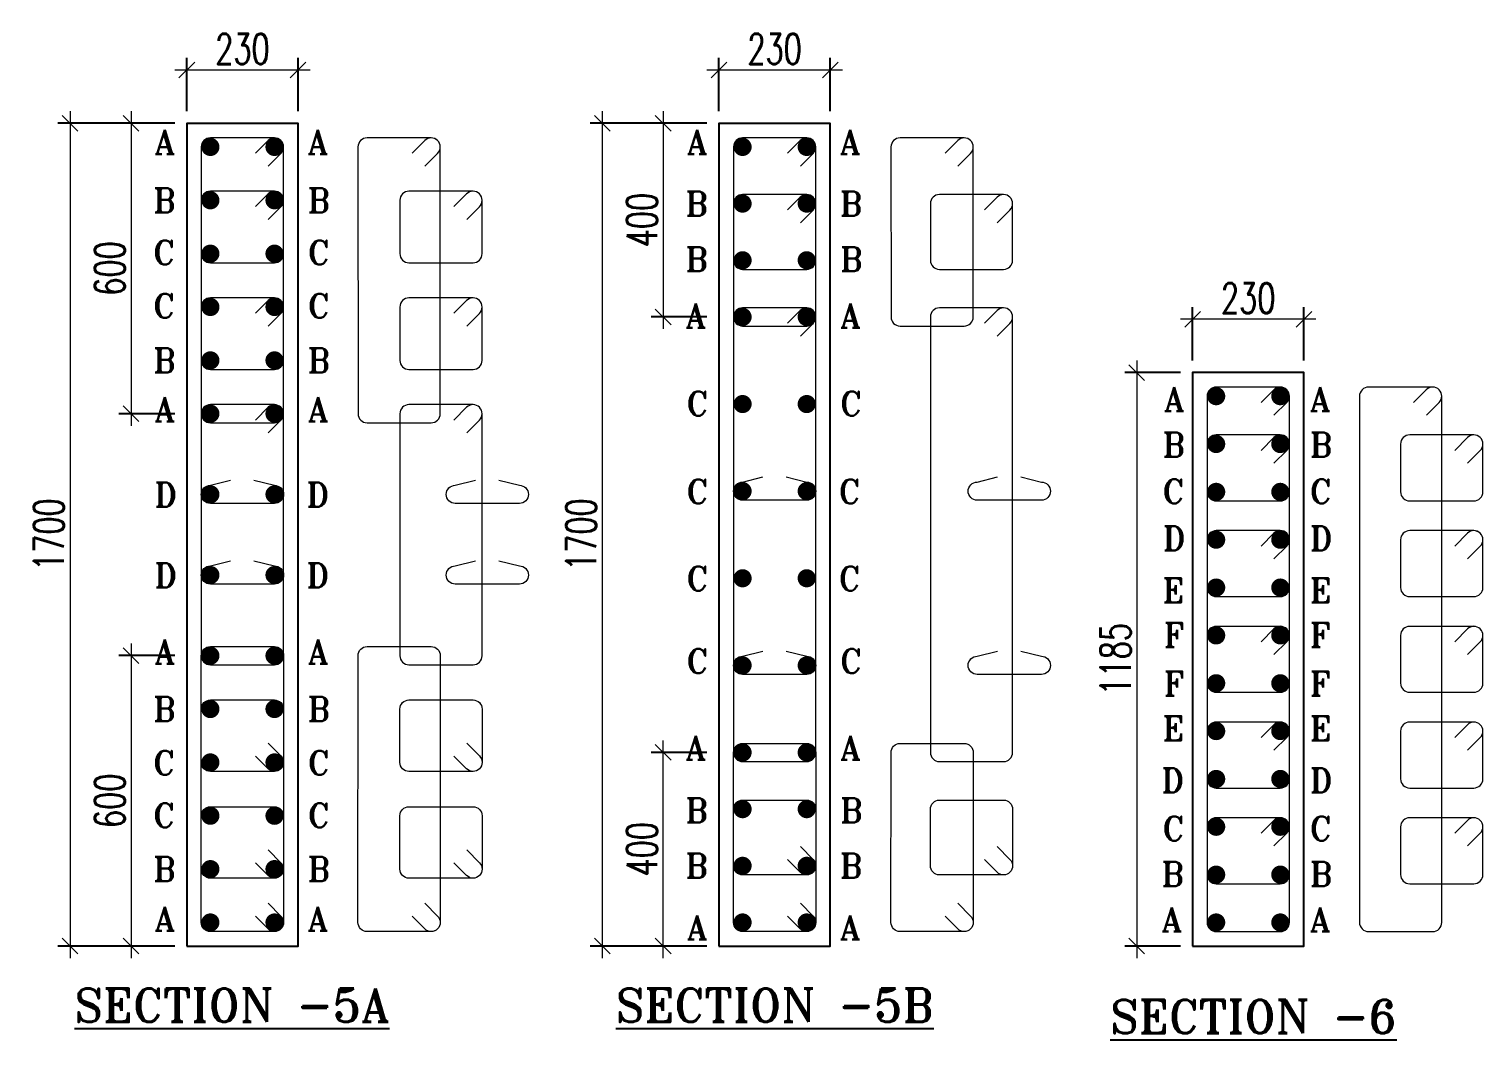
# Model space of a CAD drawing. Header units: millimetres. Extents: x 1123469 to 1752051, y -126924 to 196924.
# Drawn here: x 1590437 to 1602453, y -92072 to -83717 of the extents above; entities that cross this region are included whole.
import ezdxf

# ---------------------------------------------------------------- set-up
doc = ezdxf.new("R2010")
doc.units = ezdxf.units.MM
doc.header["$LTSCALE"] = 500
doc.header["$MEASUREMENT"] = 0
doc.header["$PDMODE"] = 34
doc.layers.get('Defpoints').update_dxf_attribs({"lineweight": 0})
doc.layers.add('DIAMENTION', color=1, linetype='Continuous', lineweight=0)
doc.layers.add('STEEL', color=7, linetype='Continuous', lineweight=20)
for name, color, linetype in [('Reinf', 4, 'Continuous'), ('S-TEXT', 3, 'Continuous'), ('TOWER AREA COLUMN.', 6, 'Continuous')]:
    doc.layers.add(name, color=color, linetype=linetype)
doc.styles.add('2MM', font='romans.shx', dxfattribs={"width": 0.7})
doc.styles.add('ROMANT', font='romant__.ttf', dxfattribs={"width": 0.9, "height": 600})
doc.dimstyles.new('SHUIB', dxfattribs={"dimtxt": 200, "dimasz": 180, "dimexe": 100, "dimexo": 250, "dimgap": 50, "dimtad": 2, "dimdec": 0, "dimzin": 1, "dimdsep": 46, "dimtxsty": '2MM', "dimblk": 'OBLIQUE', "dimcen": 0, "dimdle": 100, "dimclrd": 1, "dimclre": 1, "dimclrt": 3, "dimadec": 0, "dimazin": 0, "dimtfac": 1, "dimtdec": 0, "dimtix": 1, "dimtmove": 2, "dimatfit": 3, "dimfxl": 1, "dimtolj": 1, "dimlwd": -1, "dimarcsym": 0})

# ---------------------------------------------------------------- blocks, each defined once
blk = doc.blocks.new('_Oblique')
at = {"color": 0, "linetype": 'ByBlock', "lineweight": -2}
blk.add_line((-0.5, -0.5), (0.5, 0.5), dxfattribs=at)
blk = doc.blocks.new('*D290')
at = {"layer": 'Defpoints', "color": 0, "ltscale": 100, "transparency": 16777216}
for p in [(1600053, -86116), (1600053, -86556), (1600973, -86556)]:
    blk.add_point(p, dxfattribs=at)
at = {"layer": 'DIAMENTION', "color": 1, "lineweight": -2, "ltscale": 100, "transparency": 16777216}
for p, q in [((1600053, -86456), (1600053, -86016)), ((1600973, -86456), (1600973, -86016))]:
    blk.add_line(p, q, dxfattribs=at)
at = {"layer": 'DIAMENTION', "color": 1, "ltscale": 100, "transparency": 16777216}
blk.add_line((1601073, -86116), (1599953, -86116), dxfattribs=at)
at = {"layer": 'DIAMENTION', "color": 1, "ltscale": 100, "transparency": 16777216, "xscale": 130, "yscale": 130, "zscale": 130, "rotation": 180}
blk.add_blockref('_Oblique', (1600053, -86116), dxfattribs=at)
at = {"layer": 'DIAMENTION', "color": 1, "ltscale": 100, "transparency": 16777216, "xscale": 130, "yscale": 130, "zscale": 130}
blk.add_blockref('_Oblique', (1600973, -86116), dxfattribs=at)
at = {"layer": 'DIAMENTION', "color": 3, "ltscale": 100, "transparency": 16777216, "insert": (1600513, -85941), "char_height": 250, "attachment_point": 5, "style": '2MM'}
blk.add_mtext('\\A1;230', dxfattribs=at)
blk = doc.blocks.new('*D291')
at = {"layer": 'Defpoints', "color": 0, "ltscale": 100, "transparency": 16777216}
for p in [(1600053, -86556), (1599592, -91296), (1600053, -91296)]:
    blk.add_point(p, dxfattribs=at)
at = {"layer": 'DIAMENTION', "color": 1, "ltscale": 100, "transparency": 16777216}
blk.add_line((1599592, -86456), (1599592, -91396), dxfattribs=at)
at = {"layer": 'DIAMENTION', "color": 1, "lineweight": -2, "ltscale": 100, "transparency": 16777216}
for p, q in [((1599953, -86556), (1599492, -86556)), ((1599953, -91296), (1599492, -91296))]:
    blk.add_line(p, q, dxfattribs=at)
at = {"layer": 'DIAMENTION', "color": 1, "ltscale": 100, "transparency": 16777216, "xscale": 130, "yscale": 130, "zscale": 130}
for p, rotation in [((1599592, -86556), 90), ((1599592, -91296), 270)]:
    blk.add_blockref('_Oblique', p, dxfattribs=dict(at, rotation=rotation))
at = {"layer": 'DIAMENTION', "color": 3, "ltscale": 100, "transparency": 16777216, "insert": (1599417, -88926), "char_height": 250, "attachment_point": 5, "rotation": 90, "style": '2MM'}
blk.add_mtext('\\A1;1185', dxfattribs=at)
blk = doc.blocks.new('*D757')
at = {"layer": 'Defpoints', "color": 0, "ltscale": 100, "transparency": 16777216}
for p in [(1591741, -84056), (1591741, -84496), (1592661, -84496)]:
    blk.add_point(p, dxfattribs=at)
at = {"layer": 'DIAMENTION', "color": 1, "lineweight": -2, "ltscale": 100, "transparency": 16777216}
for p, q in [((1591741, -84396), (1591741, -83956)), ((1592661, -84396), (1592661, -83956))]:
    blk.add_line(p, q, dxfattribs=at)
at = {"layer": 'DIAMENTION', "color": 1, "ltscale": 100, "transparency": 16777216}
blk.add_line((1592761, -84056), (1591641, -84056), dxfattribs=at)
at = {"layer": 'DIAMENTION', "color": 1, "ltscale": 100, "transparency": 16777216, "xscale": 130, "yscale": 130, "zscale": 130, "rotation": 180}
blk.add_blockref('_Oblique', (1591741, -84056), dxfattribs=at)
at = {"layer": 'DIAMENTION', "color": 1, "ltscale": 100, "transparency": 16777216, "xscale": 130, "yscale": 130, "zscale": 130}
blk.add_blockref('_Oblique', (1592661, -84056), dxfattribs=at)
at = {"layer": 'DIAMENTION', "color": 3, "ltscale": 100, "transparency": 16777216, "insert": (1592201, -83881), "char_height": 250, "attachment_point": 5, "style": '2MM'}
blk.add_mtext('\\A1;230', dxfattribs=at)
blk = doc.blocks.new('*D758')
at = {"layer": 'Defpoints', "color": 0, "ltscale": 100, "transparency": 16777216}
for p in [(1591741, -84496), (1590776, -91296), (1591741, -91296)]:
    blk.add_point(p, dxfattribs=at)
at = {"layer": 'DIAMENTION', "color": 1, "ltscale": 100, "transparency": 16777216}
blk.add_line((1590776, -84396), (1590776, -91396), dxfattribs=at)
at = {"layer": 'DIAMENTION', "color": 1, "lineweight": -2, "ltscale": 100, "transparency": 16777216}
for p, q in [((1591641, -84496), (1590676, -84496)), ((1591641, -91296), (1590676, -91296))]:
    blk.add_line(p, q, dxfattribs=at)
at = {"layer": 'DIAMENTION', "color": 1, "ltscale": 100, "transparency": 16777216, "xscale": 130, "yscale": 130, "zscale": 130}
for p, rotation in [((1590776, -84496), 90), ((1590776, -91296), 270)]:
    blk.add_blockref('_Oblique', p, dxfattribs=dict(at, rotation=rotation))
at = {"layer": 'DIAMENTION', "color": 3, "ltscale": 100, "transparency": 16777216, "insert": (1590601, -87896), "char_height": 250, "attachment_point": 5, "rotation": 90, "style": '2MM'}
blk.add_mtext('\\A1;1700', dxfattribs=at)
blk = doc.blocks.new('*D756')
at = {"layer": 'Defpoints', "color": 0, "ltscale": 100, "transparency": 16777216}
for p in [(1591741, -84496), (1591280, -86896), (1591741, -86896)]:
    blk.add_point(p, dxfattribs=at)
at = {"layer": 'DIAMENTION', "color": 1, "ltscale": 100, "transparency": 16777216}
blk.add_line((1591280, -84396), (1591280, -86996), dxfattribs=at)
at = {"layer": 'DIAMENTION', "color": 1, "lineweight": -2, "ltscale": 100, "transparency": 16777216}
for p, q in [((1591641, -84496), (1591180, -84496)), ((1591641, -86896), (1591180, -86896))]:
    blk.add_line(p, q, dxfattribs=at)
at = {"layer": 'DIAMENTION', "color": 1, "ltscale": 100, "transparency": 16777216, "xscale": 130, "yscale": 130, "zscale": 130}
for p, rotation in [((1591280, -84496), 90), ((1591280, -86896), 270)]:
    blk.add_blockref('_Oblique', p, dxfattribs=dict(at, rotation=rotation))
at = {"layer": 'DIAMENTION', "color": 3, "ltscale": 100, "transparency": 16777216, "insert": (1591105, -85696), "char_height": 250, "attachment_point": 5, "rotation": 90, "style": '2MM'}
blk.add_mtext('\\A1;600', dxfattribs=at)
blk = doc.blocks.new('*D755')
at = {"layer": 'Defpoints', "color": 0, "ltscale": 100, "transparency": 16777216}
for p in [(1591741, -88896), (1591280, -91296), (1591741, -91296)]:
    blk.add_point(p, dxfattribs=at)
at = {"layer": 'DIAMENTION', "color": 1, "lineweight": -2, "ltscale": 100, "transparency": 16777216}
for p, q in [((1591641, -88896), (1591180, -88896)), ((1591641, -91296), (1591180, -91296))]:
    blk.add_line(p, q, dxfattribs=at)
at = {"layer": 'DIAMENTION', "color": 1, "ltscale": 100, "transparency": 16777216}
blk.add_line((1591280, -88796), (1591280, -91396), dxfattribs=at)
at = {"layer": 'DIAMENTION', "color": 1, "ltscale": 100, "transparency": 16777216, "xscale": 130, "yscale": 130, "zscale": 130}
for p, rotation in [((1591280, -88896), 90), ((1591280, -91296), 270)]:
    blk.add_blockref('_Oblique', p, dxfattribs=dict(at, rotation=rotation))
at = {"layer": 'DIAMENTION', "color": 3, "ltscale": 100, "transparency": 16777216, "insert": (1591105, -90096), "char_height": 250, "attachment_point": 5, "rotation": 90, "style": '2MM'}
blk.add_mtext('\\A1;600', dxfattribs=at)
blk = doc.blocks.new('*D760')
at = {"layer": 'Defpoints', "color": 0, "ltscale": 100, "transparency": 16777216}
for p in [(1596139, -84056), (1596139, -84496), (1597059, -84496)]:
    blk.add_point(p, dxfattribs=at)
at = {"layer": 'DIAMENTION', "color": 1, "lineweight": -2, "ltscale": 100, "transparency": 16777216}
for p, q in [((1596139, -84396), (1596139, -83956)), ((1597059, -84396), (1597059, -83956))]:
    blk.add_line(p, q, dxfattribs=at)
at = {"layer": 'DIAMENTION', "color": 1, "ltscale": 100, "transparency": 16777216}
blk.add_line((1597159, -84056), (1596039, -84056), dxfattribs=at)
at = {"layer": 'DIAMENTION', "color": 1, "ltscale": 100, "transparency": 16777216, "xscale": 130, "yscale": 130, "zscale": 130, "rotation": 180}
blk.add_blockref('_Oblique', (1596139, -84056), dxfattribs=at)
at = {"layer": 'DIAMENTION', "color": 1, "ltscale": 100, "transparency": 16777216, "xscale": 130, "yscale": 130, "zscale": 130}
blk.add_blockref('_Oblique', (1597059, -84056), dxfattribs=at)
at = {"layer": 'DIAMENTION', "color": 3, "ltscale": 100, "transparency": 16777216, "insert": (1596599, -83881), "char_height": 250, "attachment_point": 5, "style": '2MM'}
blk.add_mtext('\\A1;230', dxfattribs=at)
blk = doc.blocks.new('*D761')
at = {"layer": 'Defpoints', "color": 0, "ltscale": 100, "transparency": 16777216}
for p in [(1596139, -84496), (1595175, -91296), (1596139, -91296)]:
    blk.add_point(p, dxfattribs=at)
at = {"layer": 'DIAMENTION', "color": 1, "ltscale": 100, "transparency": 16777216}
blk.add_line((1595175, -84396), (1595175, -91396), dxfattribs=at)
at = {"layer": 'DIAMENTION', "color": 1, "lineweight": -2, "ltscale": 100, "transparency": 16777216}
for p, q in [((1596039, -84496), (1595075, -84496)), ((1596039, -91296), (1595075, -91296))]:
    blk.add_line(p, q, dxfattribs=at)
at = {"layer": 'DIAMENTION', "color": 1, "ltscale": 100, "transparency": 16777216, "xscale": 130, "yscale": 130, "zscale": 130}
for p, rotation in [((1595175, -84496), 90), ((1595175, -91296), 270)]:
    blk.add_blockref('_Oblique', p, dxfattribs=dict(at, rotation=rotation))
at = {"layer": 'DIAMENTION', "color": 3, "ltscale": 100, "transparency": 16777216, "insert": (1595000, -87896), "char_height": 250, "attachment_point": 5, "rotation": 90, "style": '2MM'}
blk.add_mtext('\\A1;1700', dxfattribs=at)
blk = doc.blocks.new('*D759')
at = {"layer": 'Defpoints', "color": 0, "ltscale": 100, "transparency": 16777216}
for p in [(1596139, -84496), (1595678, -86096), (1596139, -86096)]:
    blk.add_point(p, dxfattribs=at)
at = {"layer": 'DIAMENTION', "color": 1, "ltscale": 100, "transparency": 16777216}
blk.add_line((1595678, -84396), (1595678, -86196), dxfattribs=at)
at = {"layer": 'DIAMENTION', "color": 1, "lineweight": -2, "ltscale": 100, "transparency": 16777216}
for p, q in [((1596039, -84496), (1595578, -84496)), ((1596039, -86096), (1595578, -86096))]:
    blk.add_line(p, q, dxfattribs=at)
at = {"layer": 'DIAMENTION', "color": 1, "ltscale": 100, "transparency": 16777216, "xscale": 130, "yscale": 130, "zscale": 130}
for p, rotation in [((1595678, -84496), 90), ((1595678, -86096), 270)]:
    blk.add_blockref('_Oblique', p, dxfattribs=dict(at, rotation=rotation))
at = {"layer": 'DIAMENTION', "color": 3, "ltscale": 100, "transparency": 16777216, "insert": (1595503, -85296), "char_height": 250, "attachment_point": 5, "rotation": 90, "style": '2MM'}
blk.add_mtext('\\A1;400', dxfattribs=at)
blk = doc.blocks.new('*D808')
at = {"layer": 'Defpoints', "color": 0, "ltscale": 100, "transparency": 16777216}
for p in [(1595678, -89696), (1596139, -89696), (1596139, -91296)]:
    blk.add_point(p, dxfattribs=at)
at = {"layer": 'DIAMENTION', "color": 1, "ltscale": 100, "transparency": 16777216}
blk.add_line((1595678, -91396), (1595678, -89596), dxfattribs=at)
at = {"layer": 'DIAMENTION', "color": 1, "lineweight": -2, "ltscale": 100, "transparency": 16777216}
for p, q in [((1596039, -89696), (1595578, -89696)), ((1596039, -91296), (1595578, -91296))]:
    blk.add_line(p, q, dxfattribs=at)
at = {"layer": 'DIAMENTION', "color": 1, "ltscale": 100, "transparency": 16777216, "xscale": 130, "yscale": 130, "zscale": 130}
for p, rotation in [((1595678, -89696), 90), ((1595678, -91296), 270)]:
    blk.add_blockref('_Oblique', p, dxfattribs=dict(at, rotation=rotation))
at = {"layer": 'DIAMENTION', "color": 3, "ltscale": 100, "transparency": 16777216, "insert": (1595503, -90496), "char_height": 250, "attachment_point": 5, "rotation": 90, "style": '2MM'}
blk.add_mtext('\\A1;400', dxfattribs=at)

msp = doc.modelspace()

# ---------------------------------------------------------------- linework, layer by layer
at = {"layer": 'Reinf', "color": 4, "linetype": 'ByBlock', "const_width": 75}
for points in [[(1591935.8, -84728.9, -1), (1591935.8, -84653.9, -1)], [(1592465.8, -84728.9, 1), (1592465.8, -84653.9, 1)], [(1596334.2, -84728.9, -1), (1596334.2, -84653.9, -1)], [(1596864.2, -84728.9, 1), (1596864.2, -84653.9, 1)], [(1591935.8, -85169.9, -1), (1591935.8, -85094.9, -1)], [(1592465.8, -85169.9, 1), (1592465.8, -85094.9, 1)], [(1596334.2, -85197.2, -1), (1596334.2, -85122.2, -1)], [(1596864.2, -85197.2, 1), (1596864.2, -85122.2, 1)], [(1591935.8, -85610.9, -1), (1591935.8, -85535.9, -1)], [(1592465.8, -85610.9, 1), (1592465.8, -85535.9, 1)], [(1596334.2, -85665.6, -1), (1596334.2, -85590.6, -1)], [(1596864.2, -85665.6, 1), (1596864.2, -85590.6, 1)], [(1591935.8, -86051.9, -1), (1591935.8, -85976.9, -1)], [(1592465.8, -86051.9, 1), (1592465.8, -85976.9, 1)], [(1596334.2, -86133.9, -1), (1596334.2, -86058.9, -1)], [(1596864.2, -86133.9, 1), (1596864.2, -86058.9, 1)], [(1591935.8, -86492.9, -1), (1591935.8, -86417.9, -1)], [(1592465.8, -86492.9, 1), (1592465.8, -86417.9, 1)], [(1596334.2, -86853.9, -1), (1596334.2, -86778.9, -1)], [(1596864.2, -86853.9, 1), (1596864.2, -86778.9, 1)], [(1600248.1, -86788.9, -1), (1600248.1, -86713.9, -1)], [(1600778.1, -86788.9, 1), (1600778.1, -86713.9, 1)], [(1591935.8, -86933.9, -1), (1591935.8, -86858.9, -1)], [(1592465.8, -86933.9, 1), (1592465.8, -86858.9, 1)], [(1600248.1, -87184.4, -1), (1600248.1, -87109.4, -1)], [(1600778.1, -87184.4, 1), (1600778.1, -87109.4, 1)], [(1596334.2, -87573.9, -1), (1596334.2, -87498.9, -1)], [(1596864.2, -87573.9, 1), (1596864.2, -87498.9, 1)], [(1600248.1, -87579.8, -1), (1600248.1, -87504.8, -1)], [(1600778.1, -87579.8, 1), (1600778.1, -87504.8, 1)], [(1591935.8, -87600.6, -1), (1591935.8, -87525.6, -1)], [(1592465.8, -87600.6, 1), (1592465.8, -87525.6, 1)], [(1600248.1, -87975.3, -1), (1600248.1, -87900.3, -1)], [(1600778.1, -87975.3, 1), (1600778.1, -87900.3, 1)], [(1591935.8, -88267.2, -1), (1591935.8, -88192.2, -1)], [(1592465.8, -88267.2, 1), (1592465.8, -88192.2, 1)], [(1596334.2, -88293.9, -1), (1596334.2, -88218.9, -1)], [(1596864.2, -88293.9, 1), (1596864.2, -88218.9, 1)], [(1600248.1, -88370.7, -1), (1600248.1, -88295.7, -1)], [(1600778.1, -88370.7, 1), (1600778.1, -88295.7, 1)], [(1600248.1, -88766.2, -1), (1600248.1, -88691.2, -1)], [(1600778.1, -88766.2, 1), (1600778.1, -88691.2, 1)], [(1591935.8, -88858.9, 1), (1591935.8, -88933.9, 1)], [(1592465.8, -88858.9, -1), (1592465.8, -88933.9, -1)], [(1596334.2, -89013.9, -1), (1596334.2, -88938.9, -1)], [(1596864.2, -89013.9, 1), (1596864.2, -88938.9, 1)], [(1600248.1, -89161.6, -1), (1600248.1, -89086.6, -1)], [(1600778.1, -89161.6, 1), (1600778.1, -89086.6, 1)], [(1591935.8, -89299.9, 1), (1591935.8, -89374.9, 1)], [(1592465.8, -89299.9, -1), (1592465.8, -89374.9, -1)], [(1600248.1, -89557.1, -1), (1600248.1, -89482.1, -1)], [(1600778.1, -89557.1, 1), (1600778.1, -89482.1, 1)], [(1596334.2, -89658.9, 1), (1596334.2, -89733.9, 1)], [(1596864.2, -89658.9, -1), (1596864.2, -89733.9, -1)], [(1591935.8, -89740.9, 1), (1591935.8, -89815.9, 1)], [(1592465.8, -89740.9, -1), (1592465.8, -89815.9, -1)], [(1600248.1, -89952.5, -1), (1600248.1, -89877.5, -1)], [(1600778.1, -89952.5, 1), (1600778.1, -89877.5, 1)], [(1596334.2, -90127.2, 1), (1596334.2, -90202.2, 1)], [(1596864.2, -90127.2, -1), (1596864.2, -90202.2, -1)], [(1591935.8, -90181.9, 1), (1591935.8, -90256.9, 1)], [(1592465.8, -90181.9, -1), (1592465.8, -90256.9, -1)], [(1600248.1, -90348, -1), (1600248.1, -90273, -1)], [(1600778.1, -90348, 1), (1600778.1, -90273, 1)], [(1591935.8, -90622.9, 1), (1591935.8, -90697.9, 1)], [(1592465.8, -90622.9, -1), (1592465.8, -90697.9, -1)], [(1596334.2, -90595.6, 1), (1596334.2, -90670.6, 1)], [(1596864.2, -90595.6, -1), (1596864.2, -90670.6, -1)], [(1600248.1, -90743.4, -1), (1600248.1, -90668.4, -1)], [(1600778.1, -90743.4, 1), (1600778.1, -90668.4, 1)], [(1591935.8, -91063.9, 1), (1591935.8, -91138.9, 1)], [(1592465.8, -91063.9, -1), (1592465.8, -91138.9, -1)], [(1596334.2, -91063.9, 1), (1596334.2, -91138.9, 1)], [(1596864.2, -91063.9, -1), (1596864.2, -91138.9, -1)], [(1600248.1, -91063.9, 1), (1600248.1, -91138.9, 1)], [(1600778.1, -91063.9, -1), (1600778.1, -91138.9, -1)]]:
    msp.add_lwpolyline(points, format="xyb", close=True, dxfattribs=at)
at = {"layer": 'STEEL', "color": 4, "linetype": 'ByBlock'}
for points in [[(1591935.9, -86971.4), (1592465.9, -86971.4, 0.4142136), (1592540.9, -86896.4), (1592540.8, -84691.4, 0.4142136), (1592465.8, -84616.4), (1591935.8, -84616.4, 0.4142136), (1591860.8, -84691.4), (1591860.9, -86896.4, 0.4142136)], [(1593230.9, -86971.4), (1593760.9, -86971.4, 0.4142136), (1593835.9, -86896.4), (1593835.7, -84691.4, 0.4142136), (1593760.7, -84616.4), (1593230.7, -84616.4, 0.4142136), (1593155.7, -84691.4), (1593155.9, -86896.4, 0.4142136)], [(1596334.3, -86171.4), (1596864.3, -86171.4, 0.4142136), (1596939.3, -86096.4), (1596939.2, -84691.4, 0.4142136), (1596864.2, -84616.4), (1596334.2, -84616.4, 0.4142136), (1596259.2, -84691.4), (1596259.3, -86096.4, 0.4142136)], [(1597635.8, -86171.4), (1598165.8, -86171.4, 0.4142136), (1598240.8, -86096.4), (1598240.7, -84691.4, 0.4142136), (1598165.7, -84616.4), (1597635.7, -84616.4, 0.4142136), (1597560.7, -84691.4), (1597560.8, -86096.4, 0.4142136)], [(1591935.8, -85648.4), (1592465.8, -85648.4, 0.4142136), (1592540.8, -85573.4), (1592540.8, -85132.4, 0.4142136), (1592465.8, -85057.4), (1591935.8, -85057.4, 0.4142136), (1591860.8, -85132.4), (1591860.8, -85573.4, 0.4142136)], [(1593576.7, -85648.4), (1594106.7, -85648.4, 0.4142136), (1594181.7, -85573.4), (1594181.7, -85132.4, 0.4142136), (1594106.7, -85057.4), (1593576.7, -85057.4, 0.4142136), (1593501.7, -85132.4), (1593501.7, -85573.4, 0.4142136)], [(1596334.2, -85703.1), (1596864.2, -85703.1, 0.4142136), (1596939.2, -85628.1), (1596939.2, -85159.7, 0.4142136), (1596864.2, -85084.7), (1596334.2, -85084.7, 0.4142136), (1596259.2, -85159.7), (1596259.2, -85628.1, 0.4142136)], [(1597961, -85703.1), (1598491, -85703.1, 0.4142136), (1598566, -85628.1), (1598566, -85159.7, 0.4142136), (1598491, -85084.7), (1597961, -85084.7, 0.4142136), (1597886, -85159.7), (1597886, -85628.1, 0.4142136)], [(1591935.8, -86530.4), (1592465.8, -86530.4, 0.4142136), (1592540.8, -86455.4), (1592540.8, -86014.4, 0.4142136), (1592465.8, -85939.4), (1591935.8, -85939.4, 0.4142136), (1591860.8, -86014.4), (1591860.8, -86455.4, 0.4142136)], [(1593576.7, -86530.4), (1594106.7, -86530.4, 0.4142136), (1594181.7, -86455.4), (1594181.7, -86014.4, 0.4142136), (1594106.7, -85939.4), (1593576.7, -85939.4, 0.4142136), (1593501.7, -86014.4), (1593501.7, -86455.4, 0.4142136)], [(1596334.2, -89771.4), (1596864.2, -89771.4, 0.4142136), (1596939.2, -89696.4), (1596939.2, -86096.4, 0.4142136), (1596864.2, -86021.4), (1596334.2, -86021.4, 0.4142136), (1596259.2, -86096.4), (1596259.2, -89696.4, 0.4142136)], [(1597961, -89771.4), (1598491, -89771.4, 0.4142136), (1598566, -89696.4), (1598566, -86096.4, 0.4142136), (1598491, -86021.4), (1597961, -86021.4, 0.4142136), (1597886, -86096.4), (1597886, -89696.4, 0.4142136)], [(1600248.1, -91176.4), (1600778.1, -91176.4, 0.4142136), (1600853.1, -91101.4), (1600853.1, -86751.4, 0.4142136), (1600778.1, -86676.4), (1600248.1, -86676.4, 0.4142136), (1600173.1, -86751.4), (1600173.1, -91101.4, 0.4142136)], [(1601507.6, -91176.4), (1602037.6, -91176.4, 0.4142136), (1602112.6, -91101.4), (1602112.6, -86751.4, 0.4142136), (1602037.6, -86676.4), (1601507.6, -86676.4, 0.4142136), (1601432.6, -86751.4), (1601432.6, -91101.4, 0.4142136)], [(1591935.8, -88971.4), (1592465.8, -88971.4, 0.4142136), (1592540.8, -88896.4), (1592540.8, -86896.4, 0.4142136), (1592465.8, -86821.4), (1591935.8, -86821.4, 0.4142136), (1591860.8, -86896.4), (1591860.8, -88896.4, 0.4142136)], [(1593576.7, -88971.4), (1594106.7, -88971.4, 0.4142136), (1594181.7, -88896.4), (1594181.7, -86896.4, 0.4142136), (1594106.7, -86821.4), (1593576.7, -86821.4, 0.4142136), (1593501.7, -86896.4), (1593501.7, -88896.4, 0.4142136)], [(1600248.1, -87617.3), (1600778.1, -87617.3, 0.4142136), (1600853.1, -87542.3), (1600853.1, -87146.9, 0.4142136), (1600778.1, -87071.9), (1600248.1, -87071.9, 0.4142136), (1600173.1, -87146.9), (1600173.1, -87542.3, 0.4142136)], [(1601847.6, -87617.3), (1602377.6, -87617.3, 0.4142136), (1602452.6, -87542.3), (1602452.6, -87146.9, 0.4142136), (1602377.6, -87071.9), (1601847.6, -87071.9, 0.4142136), (1601772.6, -87146.9), (1601772.6, -87542.3, 0.4142136)], [(1600248.1, -88408.2), (1600778.1, -88408.2, 0.4142136), (1600853.1, -88333.2), (1600853.1, -87937.8, 0.4142136), (1600778.1, -87862.8), (1600248.1, -87862.8, 0.4142136), (1600173.1, -87937.8), (1600173.1, -88333.2, 0.4142136)], [(1601847.6, -88408.2), (1602377.6, -88408.2, 0.4142136), (1602452.6, -88333.2), (1602452.6, -87937.8, 0.4142136), (1602377.6, -87862.8), (1601847.6, -87862.8, 0.4142136), (1601772.6, -87937.8), (1601772.6, -88333.2, 0.4142136)], [(1600248.1, -89199.1), (1600778.1, -89199.1, 0.4142136), (1600853.1, -89124.1), (1600853.1, -88728.7, 0.4142136), (1600778.1, -88653.7), (1600248.1, -88653.7, 0.4142136), (1600173.1, -88728.7), (1600173.1, -89124.1, 0.4142136)], [(1601847.6, -89199.1), (1602377.6, -89199.1, 0.4142136), (1602452.6, -89124.1), (1602452.6, -88728.7, 0.4142136), (1602377.6, -88653.7), (1601847.6, -88653.7, 0.4142136), (1601772.6, -88728.7), (1601772.6, -89124.1, 0.4142136)], [(1591935.9, -88821.4), (1592465.9, -88821.4, -0.4142136), (1592540.9, -88896.4), (1592540.8, -91101.4, -0.4142136), (1592465.8, -91176.4), (1591935.8, -91176.4, -0.4142136), (1591860.8, -91101.4), (1591860.9, -88896.4, -0.4142136)], [(1593230.9, -88821.4), (1593760.9, -88821.4, -0.4142136), (1593835.9, -88896.4), (1593835.7, -91101.4, -0.4142136), (1593760.7, -91176.4), (1593230.7, -91176.4, -0.4142136), (1593155.7, -91101.4), (1593155.9, -88896.4, -0.4142136)], [(1591935.8, -89262.4), (1592465.8, -89262.4, -0.4142136), (1592540.8, -89337.4), (1592540.8, -89778.4, -0.4142136), (1592465.8, -89853.4), (1591935.8, -89853.4, -0.4142136), (1591860.8, -89778.4), (1591860.8, -89337.4, -0.4142136)], [(1593576.7, -89262.4), (1594106.7, -89262.4, -0.4142136), (1594181.7, -89337.4), (1594181.7, -89778.4, -0.4142136), (1594106.7, -89853.4), (1593576.7, -89853.4, -0.4142136), (1593501.7, -89778.4), (1593501.7, -89337.4, -0.4142136)], [(1600248.1, -89990), (1600778.1, -89990, 0.4142136), (1600853.1, -89915), (1600853.1, -89519.6, 0.4142136), (1600778.1, -89444.6), (1600248.1, -89444.6, 0.4142136), (1600173.1, -89519.6), (1600173.1, -89915, 0.4142136)], [(1601847.6, -89990), (1602377.6, -89990, 0.4142136), (1602452.6, -89915), (1602452.6, -89519.6, 0.4142136), (1602377.6, -89444.6), (1601847.6, -89444.6, 0.4142136), (1601772.6, -89519.6), (1601772.6, -89915, 0.4142136)], [(1596334.3, -89621.4), (1596864.3, -89621.4, -0.4142136), (1596939.3, -89696.4), (1596939.2, -91101.4, -0.4142136), (1596864.2, -91176.4), (1596334.2, -91176.4, -0.4142136), (1596259.2, -91101.4), (1596259.3, -89696.4, -0.4142136)], [(1597635.8, -89621.4), (1598165.8, -89621.4, -0.4142136), (1598240.8, -89696.4), (1598240.7, -91101.4, -0.4142136), (1598165.7, -91176.4), (1597635.7, -91176.4, -0.4142136), (1597560.7, -91101.4), (1597560.8, -89696.4, -0.4142136)], [(1596334.2, -90089.7), (1596864.2, -90089.7, -0.4142136), (1596939.2, -90164.7), (1596939.2, -90633.1, -0.4142136), (1596864.2, -90708.1), (1596334.2, -90708.1, -0.4142136), (1596259.2, -90633.1), (1596259.2, -90164.7, -0.4142136)], [(1597961, -90089.7), (1598491, -90089.7, -0.4142136), (1598566, -90164.7), (1598566, -90633.1, -0.4142136), (1598491, -90708.1), (1597961, -90708.1, -0.4142136), (1597886, -90633.1), (1597886, -90164.7, -0.4142136)], [(1591935.8, -90144.4), (1592465.8, -90144.4, -0.4142136), (1592540.8, -90219.4), (1592540.8, -90660.4, -0.4142136), (1592465.8, -90735.4), (1591935.8, -90735.4, -0.4142136), (1591860.8, -90660.4), (1591860.8, -90219.4, -0.4142136)], [(1593576.7, -90144.4), (1594106.7, -90144.4, -0.4142136), (1594181.7, -90219.4), (1594181.7, -90660.4, -0.4142136), (1594106.7, -90735.4), (1593576.7, -90735.4, -0.4142136), (1593501.7, -90660.4), (1593501.7, -90219.4, -0.4142136)], [(1600248.1, -90780.9), (1600778.1, -90780.9, 0.4142136), (1600853.1, -90705.9), (1600853.1, -90310.5, 0.4142136), (1600778.1, -90235.5), (1600248.1, -90235.5, 0.4142136), (1600173.1, -90310.5), (1600173.1, -90705.9, 0.4142136)], [(1601847.6, -90780.9), (1602377.6, -90780.9, 0.4142136), (1602452.6, -90705.9), (1602452.6, -90310.5, 0.4142136), (1602377.6, -90235.5), (1601847.6, -90235.5, 0.4142136), (1601772.6, -90310.5), (1601772.6, -90705.9, 0.4142136)]]:
    msp.add_lwpolyline(points, format="xyb", close=True, dxfattribs=at)
for points in [[(1592413.7, -84849.6), (1592518.9, -84744.4, 0.4142136), (1592518.9, -84638.4), (1592518.9, -84638.4, 0.4142136), (1592412.9, -84638.4), (1592307.7, -84743.6)], [(1593708.7, -84849.6), (1593813.9, -84744.4, 0.4142136), (1593813.9, -84638.4), (1593813.9, -84638.4, 0.4142136), (1593707.8, -84638.4), (1593602.6, -84743.6)], [(1596812.1, -84849.6), (1596917.4, -84744.4, 0.4142136), (1596917.4, -84638.4), (1596917.4, -84638.4, 0.4142136), (1596811.3, -84638.4), (1596706.1, -84743.6)], [(1598113.6, -84849.6), (1598218.8, -84744.4, 0.4142136), (1598218.8, -84638.4), (1598218.8, -84638.4, 0.4142136), (1598112.8, -84638.4), (1598007.5, -84743.6)], [(1592413.7, -85290.6), (1592518.9, -85185.4, 0.4142136), (1592518.9, -85079.4), (1592518.9, -85079.4, 0.4142136), (1592412.9, -85079.4), (1592307.7, -85184.6)], [(1594054.6, -85290.6), (1594159.9, -85185.4, 0.4142136), (1594159.9, -85079.4), (1594159.9, -85079.4, 0.4142136), (1594053.8, -85079.4), (1593948.6, -85184.6)], [(1596812.1, -85318), (1596917.4, -85212.8, 0.4142136), (1596917.4, -85106.7), (1596917.4, -85106.7, 0.4142136), (1596811.3, -85106.7), (1596706.1, -85211.9)], [(1598439, -85318), (1598544.2, -85212.8, 0.4142136), (1598544.2, -85106.7), (1598544.2, -85106.7, 0.4142136), (1598438.1, -85106.7), (1598332.9, -85211.9)], [(1592413.7, -86172.6), (1592518.9, -86067.4, 0.4142136), (1592518.9, -85961.4), (1592518.9, -85961.4, 0.4142136), (1592412.9, -85961.4), (1592307.7, -86066.6)], [(1594054.6, -86172.6), (1594159.9, -86067.4, 0.4142136), (1594159.9, -85961.4), (1594159.9, -85961.4, 0.4142136), (1594053.8, -85961.4), (1593948.6, -86066.6)], [(1596812.1, -86254.6), (1596917.4, -86149.4, 0.4142136), (1596917.4, -86043.4), (1596917.4, -86043.4, 0.4142136), (1596811.3, -86043.4), (1596706.1, -86148.6)], [(1596812.1, -86254.6), (1596917.4, -86149.4, 0.4142136), (1596917.4, -86043.4), (1596917.4, -86043.4, 0.4142136), (1596811.3, -86043.4), (1596706.1, -86148.6)], [(1598439, -86254.6), (1598544.2, -86149.4, 0.4142136), (1598544.2, -86043.4), (1598544.2, -86043.4, 0.4142136), (1598438.1, -86043.4), (1598332.9, -86148.6)], [(1598439, -86254.6), (1598544.2, -86149.4, 0.4142136), (1598544.2, -86043.4), (1598544.2, -86043.4, 0.4142136), (1598438.1, -86043.4), (1598332.9, -86148.6)], [(1600726, -86909.6), (1600831.3, -86804.4, 0.4142136), (1600831.3, -86698.4), (1600831.3, -86698.4, 0.4142136), (1600725.2, -86698.4), (1600620, -86803.6)], [(1601985.5, -86909.6), (1602090.8, -86804.4, 0.4142136), (1602090.8, -86698.4), (1602090.8, -86698.4, 0.4142136), (1601984.7, -86698.4), (1601879.5, -86803.6)], [(1592413.7, -87054.6), (1592518.9, -86949.4, 0.4142136), (1592518.9, -86843.4), (1592518.9, -86843.4, 0.4142136), (1592412.9, -86843.4), (1592307.7, -86948.6)], [(1594054.6, -87054.6), (1594159.9, -86949.4, 0.4142136), (1594159.9, -86843.4), (1594159.9, -86843.4, 0.4142136), (1594053.8, -86843.4), (1593948.6, -86948.6)], [(1600726, -87305.1), (1600831.3, -87199.9, 0.4142136), (1600831.3, -87093.8), (1600831.3, -87093.8, 0.4142136), (1600725.2, -87093.8), (1600620, -87199)], [(1602325.5, -87305.1), (1602430.8, -87199.9, 0.4142136), (1602430.8, -87093.8), (1602430.8, -87093.8, 0.4142136), (1602324.7, -87093.8), (1602219.5, -87199)], [(1592295.5, -87445.8), (1592465.8, -87488.1, -0.4142136), (1592540.8, -87563.1), (1592540.8, -87563.1, -0.4142136), (1592465.8, -87638.1), (1591935.8, -87638.1, -0.4142136), (1591860.8, -87563.1), (1591860.8, -87563.1, -0.4142136), (1591935.8, -87488.1), (1592103.1, -87445.8)], [(1594319.4, -87445.8), (1594489.7, -87488.1, -0.4142136), (1594564.7, -87563.1), (1594564.7, -87563.1, -0.4142136), (1594489.7, -87638.1), (1593959.7, -87638.1, -0.4142136), (1593884.7, -87563.1), (1593884.7, -87563.1, -0.4142136), (1593959.7, -87488.1), (1594127, -87445.8)], [(1596693.9, -87419.2), (1596864.2, -87461.4, -0.4142136), (1596939.2, -87536.4), (1596939.2, -87536.4, -0.4142136), (1596864.2, -87611.4), (1596334.2, -87611.4, -0.4142136), (1596259.2, -87536.4), (1596259.2, -87536.4, -0.4142136), (1596334.2, -87461.4), (1596501.5, -87419.2)], [(1598633.1, -87419.2), (1598803.4, -87461.4, -0.4142136), (1598878.4, -87536.4), (1598878.4, -87536.4, -0.4142136), (1598803.4, -87611.4), (1598273.4, -87611.4, -0.4142136), (1598198.4, -87536.4), (1598198.4, -87536.4, -0.4142136), (1598273.4, -87461.4), (1598440.7, -87419.2)], [(1600726, -88096), (1600831.3, -87990.8, 0.4142136), (1600831.3, -87884.7), (1600831.3, -87884.7, 0.4142136), (1600725.2, -87884.7), (1600620, -87989.9)], [(1602325.5, -88096), (1602430.8, -87990.8, 0.4142136), (1602430.8, -87884.7), (1602430.8, -87884.7, 0.4142136), (1602324.7, -87884.7), (1602219.5, -87989.9)], [(1592295.5, -88112.5), (1592465.8, -88154.7, -0.4142136), (1592540.8, -88229.7), (1592540.8, -88229.7, -0.4142136), (1592465.8, -88304.7), (1591935.8, -88304.7, -0.4142136), (1591860.8, -88229.7), (1591860.8, -88229.7, -0.4142136), (1591935.8, -88154.7), (1592103.1, -88112.5)], [(1594319.4, -88112.5), (1594489.7, -88154.7, -0.4142136), (1594564.7, -88229.7), (1594564.7, -88229.7, -0.4142136), (1594489.7, -88304.7), (1593959.7, -88304.7, -0.4142136), (1593884.7, -88229.7), (1593884.7, -88229.7, -0.4142136), (1593959.7, -88154.7), (1594127, -88112.5)], [(1600726, -88886.9), (1600831.3, -88781.7, 0.4142136), (1600831.3, -88675.6), (1600831.3, -88675.6, 0.4142136), (1600725.2, -88675.6), (1600620, -88780.9)], [(1602325.5, -88886.9), (1602430.8, -88781.7, 0.4142136), (1602430.8, -88675.6), (1602430.8, -88675.6, 0.4142136), (1602324.7, -88675.6), (1602219.5, -88780.9)], [(1596693.9, -88859.2), (1596864.2, -88901.4, -0.4142136), (1596939.2, -88976.4), (1596939.2, -88976.4, -0.4142136), (1596864.2, -89051.4), (1596334.2, -89051.4, -0.4142136), (1596259.2, -88976.4), (1596259.2, -88976.4, -0.4142136), (1596334.2, -88901.4), (1596501.5, -88859.2)], [(1598633.1, -88859.2), (1598803.4, -88901.4, -0.4142136), (1598878.4, -88976.4), (1598878.4, -88976.4, -0.4142136), (1598803.4, -89051.4), (1598273.4, -89051.4, -0.4142136), (1598198.4, -88976.4), (1598198.4, -88976.4, -0.4142136), (1598273.4, -88901.4), (1598440.7, -88859.2)], [(1600726, -89677.8), (1600831.3, -89572.6, 0.4142136), (1600831.3, -89466.5), (1600831.3, -89466.5, 0.4142136), (1600725.2, -89466.5), (1600620, -89571.8)], [(1602325.5, -89677.8), (1602430.8, -89572.6, 0.4142136), (1602430.8, -89466.5), (1602430.8, -89466.5, 0.4142136), (1602324.7, -89466.5), (1602219.5, -89571.8)], [(1592413.7, -89620.1), (1592518.9, -89725.4, -0.4142136), (1592518.9, -89831.4), (1592518.9, -89831.4, -0.4142136), (1592412.9, -89831.4), (1592307.7, -89726.2)], [(1594054.6, -89620.1), (1594159.9, -89725.4, -0.4142136), (1594159.9, -89831.4), (1594159.9, -89831.4, -0.4142136), (1594053.8, -89831.4), (1593948.6, -89726.2)], [(1600726, -90468.7), (1600831.3, -90363.5, 0.4142136), (1600831.3, -90257.5), (1600831.3, -90257.5, 0.4142136), (1600725.2, -90257.5), (1600620, -90362.7)], [(1602325.5, -90468.7), (1602430.8, -90363.5, 0.4142136), (1602430.8, -90257.5), (1602430.8, -90257.5, 0.4142136), (1602324.7, -90257.5), (1602219.5, -90362.7)], [(1596812.1, -90474.8), (1596917.4, -90580, -0.4142136), (1596917.4, -90686.1), (1596917.4, -90686.1, -0.4142136), (1596811.3, -90686.1), (1596706.1, -90580.9)], [(1598439, -90474.8), (1598544.2, -90580, -0.4142136), (1598544.2, -90686.1), (1598544.2, -90686.1, -0.4142136), (1598438.1, -90686.1), (1598332.9, -90580.9)], [(1592413.7, -90502.1), (1592518.9, -90607.4, -0.4142136), (1592518.9, -90713.4), (1592518.9, -90713.4, -0.4142136), (1592412.9, -90713.4), (1592307.7, -90608.2)], [(1594054.6, -90502.1), (1594159.9, -90607.4, -0.4142136), (1594159.9, -90713.4), (1594159.9, -90713.4, -0.4142136), (1594053.8, -90713.4), (1593948.6, -90608.2)], [(1592413.7, -90943.1), (1592518.9, -91048.4, -0.4142136), (1592518.9, -91154.4), (1592518.9, -91154.4, -0.4142136), (1592412.9, -91154.4), (1592307.7, -91049.2)], [(1593708.7, -90943.1), (1593813.9, -91048.4, -0.4142136), (1593813.9, -91154.4), (1593813.9, -91154.4, -0.4142136), (1593707.8, -91154.4), (1593602.6, -91049.2)], [(1596812.1, -90943.1), (1596917.4, -91048.4, -0.4142136), (1596917.4, -91154.4), (1596917.4, -91154.4, -0.4142136), (1596811.3, -91154.4), (1596706.1, -91049.2)], [(1598113.6, -90943.1), (1598218.8, -91048.4, -0.4142136), (1598218.8, -91154.4), (1598218.8, -91154.4, -0.4142136), (1598112.8, -91154.4), (1598007.5, -91049.2)]]:
    msp.add_lwpolyline(points, format="xyb", dxfattribs=at)
at = {"layer": 'TOWER AREA COLUMN.', "color": 3}
for points in [[(1591740.8, -91296.4), (1592660.8, -91296.4), (1592660.8, -84496.4), (1591740.8, -84496.4)], [(1596139.2, -91296.4), (1597059.2, -91296.4), (1597059.2, -84496.4), (1596139.2, -84496.4)], [(1600053.1, -91296.4), (1600973.1, -91296.4), (1600973.1, -86556.4), (1600053.1, -86556.4)]]:
    msp.add_lwpolyline(points, close=True, dxfattribs=at)

# ---------------------------------------------------------------- texts
at = {"layer": 'S-TEXT', "color": 1, "style": 'ROMANT'}
for s, height, p in [('A', 200, (1591474.4, -84750.3, 0)), ('A', 200, (1592739.1, -84750.3, 0)), ('A', 200, (1595872.8, -84750.3, 0)), ('A', 200, (1597137.5, -84750.3, 0)), ('B', 200, (1591462.8, -85232.8, 0)), ('B', 200, (1592739.1, -85232.8, 0)), ('B', 200, (1595861.2, -85260.1, 0)), ('B', 200, (1597137.5, -85260.1, 0)), ('C', 200, (1591462.8, -85663.7, 0)), ('C', 200, (1592741.3, -85663.7, 0)), ('B', 200, (1595861.2, -85718.4, 0)), ('B', 200, (1597139.7, -85718.4, 0)), ('C', 200, (1591462.8, -86104.7, 0)), ('C', 200, (1592741.3, -86104.7, 0)), ('A', 200, (1595861.2, -86186.7, 0)), ('A', 200, (1597139.7, -86186.7, 0)), ('B', 200, (1591462.8, -86555.8, 0)), ('B', 200, (1592739.1, -86555.8, 0)), ('C', 200, (1595870.7, -86912.5, 0)), ('C', 200, (1597139.6, -86912.5, 0)), ('A', 200, (1599816.2, -86875.6, 0)), ('A', 200, (1601021.9, -86875.6, 0)), ('A', 200, (1591472.3, -86960.7, 0)), ('A', 200, (1592741.2, -86960.7, 0)), ('B', 200, (1599804.6, -87252.4, 0)), ('B', 200, (1601021.9, -87252.4, 0)), ('D', 200, (1591472.3, -87665.7, 0)), ('D', 200, (1592729.6, -87665.7, 0)), ('C', 200, (1595870.7, -87639, 0)), ('C', 200, (1597128, -87639, 0)), ('C', 200, (1599804.6, -87638.3, 0)), ('C', 200, (1601021.9, -87638.3, 0)), ('D', 200, (1599806.8, -88026.3, 0)), ('D', 200, (1601021.9, -88026.3, 0)), ('D', 200, (1591472.3, -88332.4, 0)), ('D', 200, (1592729.6, -88332.4, 0)), ('C', 200, (1595870.7, -88359, 0)), ('C', 200, (1597128, -88359, 0)), ('E', 200, (1599804.6, -88456.7, 0)), ('E', 200, (1601021.9, -88456.7, 0)), ('F', 200, (1599814.1, -88825.9, 0)), ('F', 200, (1601021.9, -88825.9, 0)), ('A', 200, (1591472.3, -88963.7, 0)), ('A', 200, (1592741.2, -88963.7, 0)), ('C', 200, (1595870.7, -89041, 0)), ('C', 200, (1597139.6, -89041, 0)), ('F', 200, (1599814.1, -89226.9, 0)), ('F', 200, (1601021.9, -89226.9, 0)), ('B', 200, (1591462.8, -89437, 0)), ('B', 200, (1592739.1, -89437, 0)), ('E', 200, (1599804.6, -89596.1, 0)), ('E', 200, (1601021.9, -89596.1, 0)), ('A', 200, (1595861.2, -89757.9, 0)), ('A', 200, (1597139.7, -89757.9, 0)), ('C', 200, (1591462.8, -89882.2, 0)), ('C', 200, (1592741.3, -89882.2, 0)), ('D', 200, (1599795.5, -90026.5, 0)), ('D', 200, (1601021.9, -90026.5, 0)), ('B', 200, (1595861.2, -90274.4, 0)), ('B', 200, (1597139.7, -90274.4, 0)), ('C', 200, (1591462.8, -90315.7, 0)), ('C', 200, (1592741.3, -90315.7, 0)), ('C', 200, (1599804.6, -90425.4, 0)), ('C', 200, (1601021.9, -90425.4, 0)), ('B', 200, (1591462.8, -90760, 0)), ('B', 200, (1592739.1, -90760, 0)), ('B', 200, (1595861.2, -90732.7, 0)), ('B', 200, (1597137.5, -90732.7, 0)), ('B', 200, (1599795.5, -90800.4, 0)), ('B', 200, (1601021.9, -90800.4, 0)), ('A', 200, (1591474.4, -91171.3, 0)), ('A', 200, (1592739.1, -91171.3, 0)), ('A', 200, (1595872.8, -91242.5, 0)), ('A', 200, (1597137.5, -91242.5, 0)), ('A', 200, (1599795.5, -91177.2, 0)), ('A', 200, (1601021.9, -91177.2, 0)), ('%%USECTION -5A', 275, (1590812.3, -91923.5, -9.7)), ('%%USECTION -5B', 275, (1595287.1, -91923.5, -9.7)), ('%%USECTION -6', 275, (1599373.1, -92017.2, -9.7))]:
    msp.add_text(s, height=height, dxfattribs=at).set_placement(p)

# ---------------------------------------------------------------- dimensions: what is measured, and where the dimension line sits
at = {"layer": 'DIAMENTION', "ltscale": 100}
for base, p1, p2, picture, middle in [((1591740.8, -84056.1), (1592660.8, -84496.4), (1591740.8, -84496.4), '*D757', (1592200.8, -83881.1)), ((1596139.2, -84056.1), (1597059.2, -84496.4), (1596139.2, -84496.4), '*D760', (1596599.2, -83881.1)), ((1600053.1, -86116.1), (1600973.1, -86556.4), (1600053.1, -86556.4), '*D290', (1600513.1, -85941.1))]:
    dim = msp.add_linear_dim(base=base, p1=p1, p2=p2, dimstyle='SHUIB', override={"dimtxt": 250, "dimasz": 130, "dimexo": 100, "dimlfac": 0.25, "dimtmove": 0}, dxfattribs=at)
    dim.commit()
    dim.dimension.update_dxf_attribs({"geometry": picture, "text_midpoint": middle})
for base, p1, p2, angle, picture, middle in [((1590776.5, -91296.4), (1591740.8, -84496.4), (1591740.8, -91296.4), 90, '*D758', (1590601.5, -87896.4)), ((1591279.6, -86896.4), (1591740.8, -84496.4), (1591740.8, -86896.4), 90, '*D756', (1591104.6, -85696.4)), ((1595174.9, -91296.4), (1596139.2, -84496.4), (1596139.2, -91296.4), 90, '*D761', (1594999.9, -87896.4)), ((1595678, -86096.4), (1596139.2, -84496.4), (1596139.2, -86096.4), 90, '*D759', (1595503, -85296.4)), ((1599591.9, -91296.4), (1600053.1, -86556.4), (1600053.1, -91296.4), 90, '*D291', (1599416.9, -88926.4)), ((1591279.6, -91296.4), (1591740.8, -88896.4), (1591740.8, -91296.4), 90, '*D755', (1591104.6, -90096.4)), ((1595678, -89696.4), (1596139.2, -91296.4), (1596139.2, -89696.4), 270, '*D808', (1595503, -90496.4))]:
    dim = msp.add_linear_dim(base=base, p1=p1, p2=p2, angle=angle, dimstyle='SHUIB', override={"dimtxt": 250, "dimasz": 130, "dimexo": 100, "dimlfac": 0.25, "dimtmove": 0}, dxfattribs=at)
    dim.commit()
    dim.dimension.update_dxf_attribs({"geometry": picture, "text_midpoint": middle})

doc.saveas('drawing.dxf')
